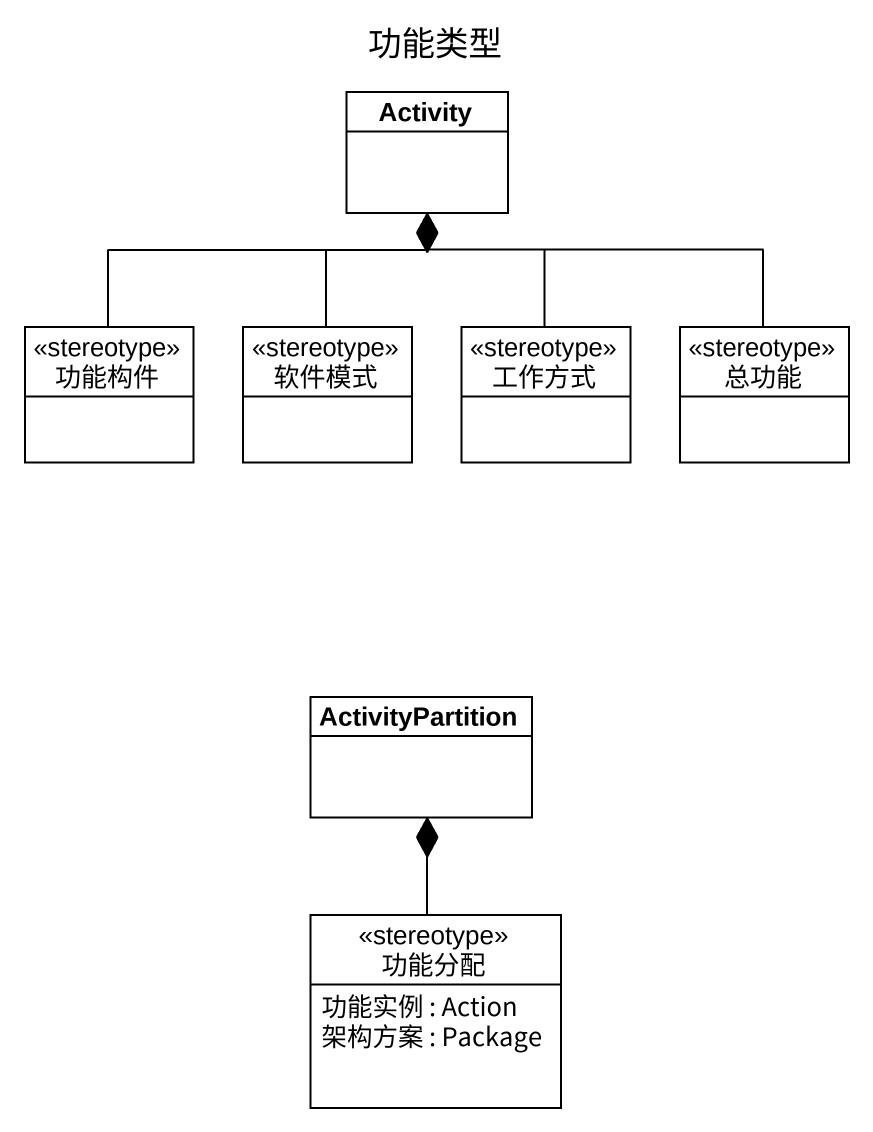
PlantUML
@startuml
title 功能类型
hide circle
hide empty members
class Activity
class 功能构件 <<stereotype>>
class 软件模式 <<stereotype>>
class 工作方式 <<stereotype>>
class 总功能 <<stereotype>>
class ActivityPartition
class 功能分配 <<stereotype>> {
  功能实例 : Action
  架构方案 : Package
}
功能构件 -up-* Activity
软件模式 -up-* Activity
工作方式 -up-* Activity
总功能 -up-* Activity
功能分配 -up-* ActivityPartition
@enduml
